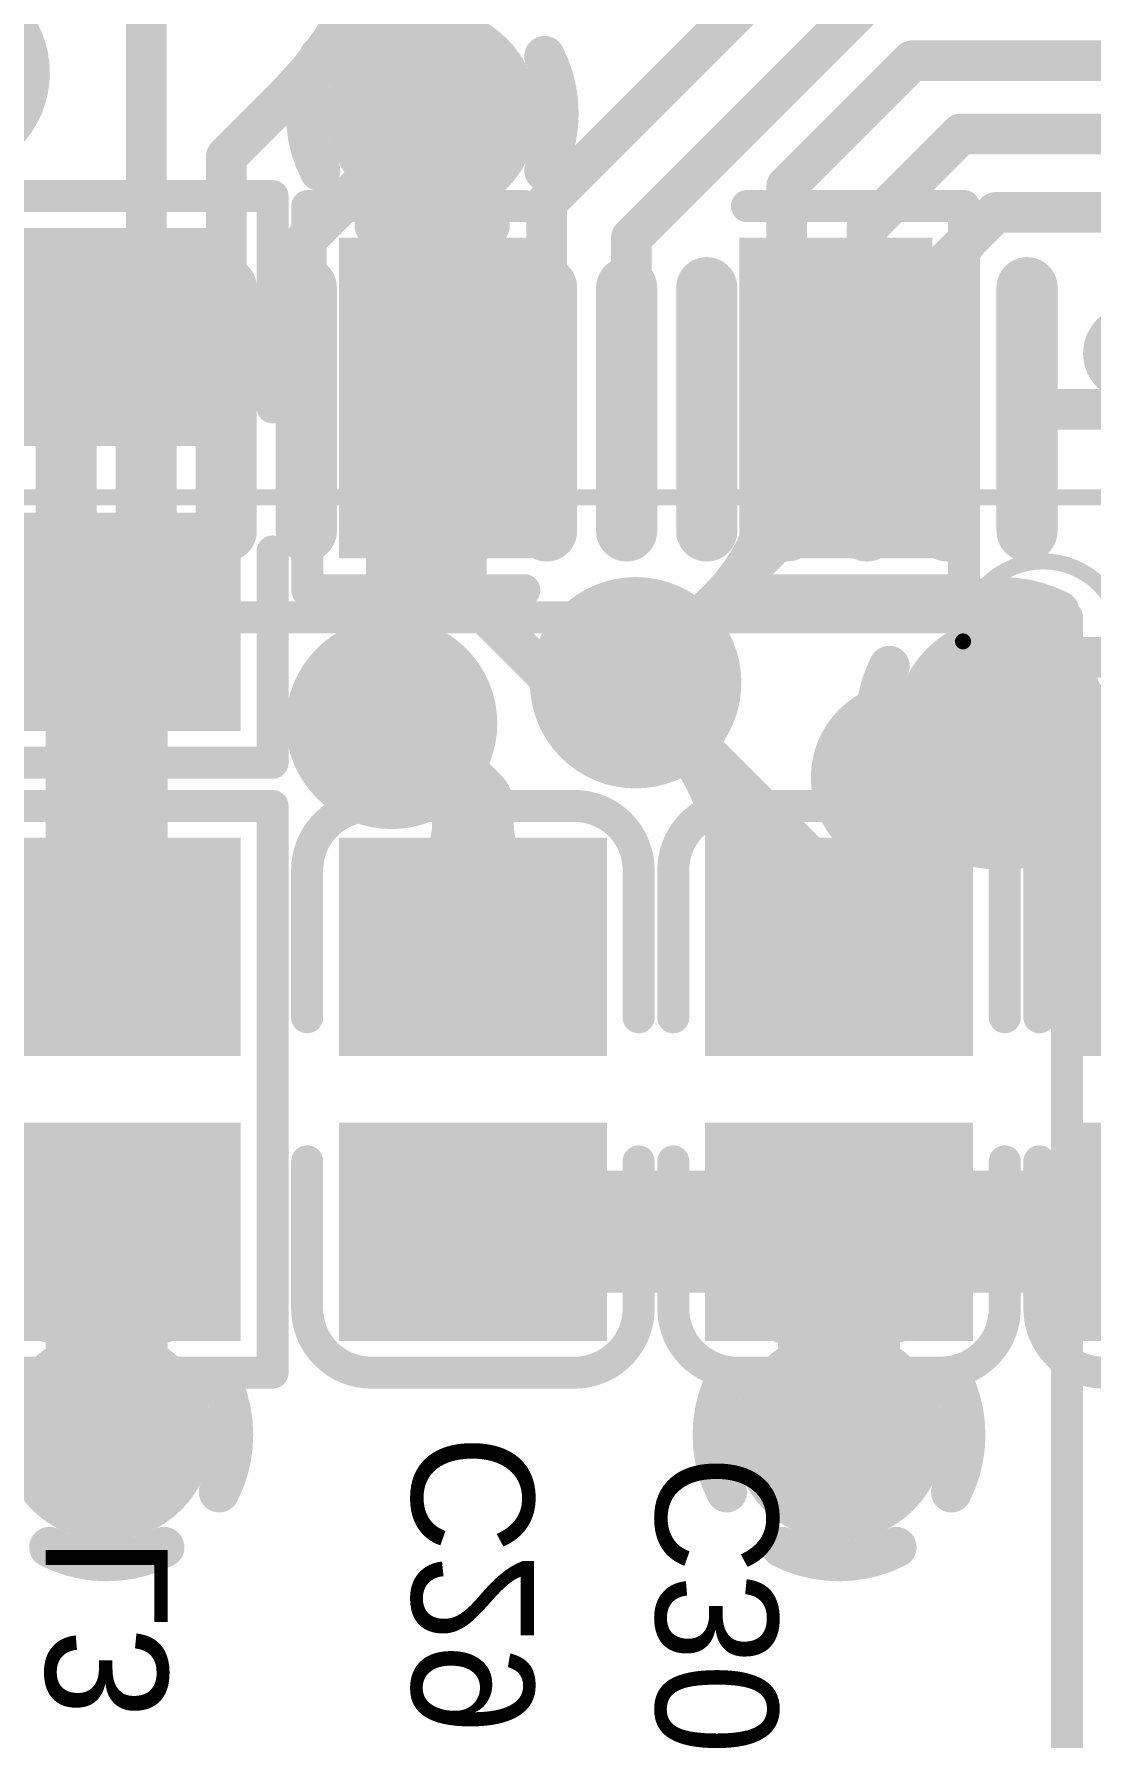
# Model space of a CAD drawing. Header units: millimetres. Extents: x 3.32 to 12.49, y 5.66 to 10.73.
# Drawn here: x 6.5091 to 6.7689, y 6.5191 to 6.9382 of the extents above; entities that cross this region are included whole.
import ezdxf

# ---------------------------------------------------------------- set-up
doc = ezdxf.new("R2010")
doc.units = ezdxf.units.MM
doc.header["$MEASUREMENT"] = 0
for name, color, linetype in [('BottomLayer', 5, 'Continuous'), ('BottomOverlay', 54, 'Continuous'), ('BottomPaste', 16, 'Continuous'), ('BottomSolder', 6, 'Continuous'), ('InternalPlane1', 76, 'Continuous'), ('InternalPlane2', 16, 'Continuous'), ('Mechanical13', 56, 'Continuous'), ('MultiLayer', 9, 'Continuous'), ('TopLayer', 1, 'Continuous'), ('TopOverlay', 2, 'Continuous'), ('TopPaste', 8, 'Continuous'), ('TopSolder', 216, 'Continuous'), ('ViaHoleLayer', 16, 'Continuous')]:
    doc.layers.add(name, color=color, linetype=linetype)

# ---------------------------------------------------------------- blocks, each defined once
blk = doc.blocks.new('0805_L_B_53')
at = {"layer": 'BottomLayer'}
for points in [[(-0.05787, -0.02894), (-0.0122, -0.02894), (-0.05787, 0.02894), (-0.0122, 0.02894)], [(0.0122, -0.02894), (0.05787, -0.02894), (0.0122, 0.02894), (0.05787, 0.02894)]]:
    blk.add_solid(points, dxfattribs=at)
at = {"layer": 'BottomOverlay', "const_width": 0.00787}
for points in [[(-0.06968, 0.04075), (0.06968, 0.04075)], [(-0.06968, 0.04075), (-0.06968, -0.04075)], [(0.06968, 0.04075), (0.06968, -0.04075)], [(-0.06968, -0.04075), (0.06968, -0.04075)]]:
    blk.add_lwpolyline(points, dxfattribs=at)
at = {"layer": 'BottomOverlay', "const_width": 0.00394}
for points in [[(-0.07165, 0.04075, 1), (-0.06772, 0.04075, 1)], [(-0.07165, 0.04075, 1), (-0.06772, 0.04075, 1)], [(0.06772, 0.04075, 1), (0.07165, 0.04075, 1)], [(0.06772, 0.04075, 1), (0.07165, 0.04075, 1)], [(-0.07165, -0.04075, 1), (-0.06772, -0.04075, 1)], [(-0.07165, -0.04075, 1), (-0.06772, -0.04075, 1)], [(0.06772, -0.04075, 1), (0.07165, -0.04075, 1)], [(0.06772, -0.04075, 1), (0.07165, -0.04075, 1)]]:
    blk.add_lwpolyline(points, format="xyb", close=True, dxfattribs=at)
at = {"layer": 'BottomPaste'}
for points in [[(-0.05787, -0.02894), (-0.0122, -0.02894), (-0.05787, 0.02894), (-0.0122, 0.02894)], [(0.0122, -0.02894), (0.05787, -0.02894), (0.0122, 0.02894), (0.05787, 0.02894)]]:
    blk.add_solid(points, dxfattribs=at)
at = {"layer": 'BottomSolder'}
for points in [[(-0.06187, -0.03294), (-0.0082, -0.03294), (-0.06187, 0.03294), (-0.0082, 0.03294)], [(0.0082, -0.03294), (0.06187, -0.03294), (0.0082, 0.03294), (0.06187, 0.03294)]]:
    blk.add_solid(points, dxfattribs=at)
blk = doc.blocks.new('LQFP_100_14_14_05P_118')
at = {"layer": 'Mechanical13'}
for points, const_width in [([(-0.22047, -0.24016, 1), (-0.25984, -0.24016, 1)], 0.00394), ([(-0.22146, -0.24016, 1), (-0.21949, -0.24016, 1)], 0.00197)]:
    blk.add_lwpolyline(points, format="xyb", close=True, dxfattribs=dict(at, const_width=const_width))
at = {"layer": 'Mechanical13', "const_width": 0.00394}
blk.add_lwpolyline([(0.27559, -0.27559), (-0.27559, -0.27559)], dxfattribs=at)
at = {"layer": 'TopLayer', "const_width": 0.01102}
for points in [[(-0.23622, -0.32717), (-0.23622, -0.26732)], [(-0.21654, -0.32717), (-0.21654, -0.26732)], [(-0.19685, -0.32717), (-0.19685, -0.26732)], [(-0.17717, -0.32717), (-0.17717, -0.26732)], [(-0.15748, -0.32717), (-0.15748, -0.26732)], [(-0.1378, -0.32717), (-0.1378, -0.26732)], [(-0.11811, -0.32717), (-0.11811, -0.26732)], [(-0.09843, -0.32717), (-0.09843, -0.26732)], [(-0.07874, -0.32717), (-0.07874, -0.26732)], [(-0.05906, -0.32717), (-0.05906, -0.26732)], [(-0.03937, -0.32717), (-0.03937, -0.26732)], [(-0.01969, -0.32717), (-0.01969, -0.26732)], [(0, -0.32717), (0, -0.26732)]]:
    blk.add_lwpolyline(points, dxfattribs=at)
at = {"layer": 'TopLayer', "const_width": 0.00551}
for points in [[(-0.23898, -0.26732, 1), (-0.23346, -0.26732, 1)], [(-0.21929, -0.26732, 1), (-0.21378, -0.26732, 1)], [(-0.19961, -0.26732, 1), (-0.19409, -0.26732, 1)], [(-0.17992, -0.26732, 1), (-0.17441, -0.26732, 1)], [(-0.16024, -0.26732, 1), (-0.15472, -0.26732, 1)], [(-0.14055, -0.26732, 1), (-0.13504, -0.26732, 1)], [(-0.12087, -0.26732, 1), (-0.11535, -0.26732, 1)], [(-0.10118, -0.26732, 1), (-0.09567, -0.26732, 1)], [(-0.0815, -0.26732, 1), (-0.07598, -0.26732, 1)], [(-0.06181, -0.26732, 1), (-0.0563, -0.26732, 1)], [(-0.04213, -0.26732, 1), (-0.03661, -0.26732, 1)], [(-0.02244, -0.26732, 1), (-0.01693, -0.26732, 1)], [(-0.00276, -0.26732, 1), (0.00276, -0.26732, 1)], [(-0.23898, -0.32717, 1), (-0.23346, -0.32717, 1)], [(-0.21929, -0.32717, 1), (-0.21378, -0.32717, 1)], [(-0.19961, -0.32717, 1), (-0.19409, -0.32717, 1)], [(-0.17992, -0.32717, 1), (-0.17441, -0.32717, 1)], [(-0.16024, -0.32717, 1), (-0.15472, -0.32717, 1)], [(-0.14055, -0.32717, 1), (-0.13504, -0.32717, 1)], [(-0.12087, -0.32717, 1), (-0.11535, -0.32717, 1)], [(-0.10118, -0.32717, 1), (-0.09567, -0.32717, 1)], [(-0.0815, -0.32717, 1), (-0.07598, -0.32717, 1)], [(-0.06181, -0.32717, 1), (-0.0563, -0.32717, 1)], [(-0.04213, -0.32717, 1), (-0.03661, -0.32717, 1)], [(-0.02244, -0.32717, 1), (-0.01693, -0.32717, 1)], [(-0.00276, -0.32717, 1), (0.00276, -0.32717, 1)]]:
    blk.add_lwpolyline(points, format="xyb", close=True, dxfattribs=at)
at = {"layer": 'TopOverlay', "const_width": 0.00787}
for points in [[(-0.24606, 0.24606), (-0.24606, -0.24606)], [(0.24606, -0.24606), (-0.24606, -0.24606)]]:
    blk.add_lwpolyline(points, dxfattribs=at)
at = {"layer": 'TopOverlay'}
for points, const_width in [([(-0.19488, -0.20669, 1), (-0.2185, -0.20669, 1)], 0.02362), ([(-0.22441, -0.20669, 1), (-0.2126, -0.20669, 1)], 0.01181), ([(-0.20079, -0.20669, 1), (-0.18898, -0.20669, 1)], 0.01181), ([(-0.24803, -0.24606, 1), (-0.24409, -0.24606, 1)], 0.00394), ([(-0.24803, -0.24606, 1), (-0.24409, -0.24606, 1)], 0.00394), ([(-0.25591, -0.31102, 1), (-0.26772, -0.31102, 1)], 0.01181), ([(-0.25886, -0.31102, 1), (-0.25295, -0.31102, 1)], 0.00591)]:
    blk.add_lwpolyline(points, format="xyb", close=True, dxfattribs=dict(at, const_width=const_width))
at = {"layer": 'TopPaste', "const_width": 0.01102}
for points in [[(-0.23622, -0.32717), (-0.23622, -0.26732)], [(-0.21654, -0.32717), (-0.21654, -0.26732)], [(-0.19685, -0.32717), (-0.19685, -0.26732)], [(-0.17717, -0.32717), (-0.17717, -0.26732)], [(-0.15748, -0.32717), (-0.15748, -0.26732)], [(-0.1378, -0.32717), (-0.1378, -0.26732)], [(-0.11811, -0.32717), (-0.11811, -0.26732)], [(-0.09843, -0.32717), (-0.09843, -0.26732)], [(-0.07874, -0.32717), (-0.07874, -0.26732)], [(-0.05906, -0.32717), (-0.05906, -0.26732)], [(-0.03937, -0.32717), (-0.03937, -0.26732)], [(-0.01969, -0.32717), (-0.01969, -0.26732)], [(0, -0.32717), (0, -0.26732)]]:
    blk.add_lwpolyline(points, dxfattribs=at)
at = {"layer": 'TopPaste', "const_width": 0.00551}
for points in [[(-0.23898, -0.26732, 1), (-0.23346, -0.26732, 1)], [(-0.21929, -0.26732, 1), (-0.21378, -0.26732, 1)], [(-0.19961, -0.26732, 1), (-0.19409, -0.26732, 1)], [(-0.17992, -0.26732, 1), (-0.17441, -0.26732, 1)], [(-0.16024, -0.26732, 1), (-0.15472, -0.26732, 1)], [(-0.14055, -0.26732, 1), (-0.13504, -0.26732, 1)], [(-0.12087, -0.26732, 1), (-0.11535, -0.26732, 1)], [(-0.10118, -0.26732, 1), (-0.09567, -0.26732, 1)], [(-0.0815, -0.26732, 1), (-0.07598, -0.26732, 1)], [(-0.06181, -0.26732, 1), (-0.0563, -0.26732, 1)], [(-0.04213, -0.26732, 1), (-0.03661, -0.26732, 1)], [(-0.02244, -0.26732, 1), (-0.01693, -0.26732, 1)], [(-0.00276, -0.26732, 1), (0.00276, -0.26732, 1)], [(-0.23898, -0.32717, 1), (-0.23346, -0.32717, 1)], [(-0.21929, -0.32717, 1), (-0.21378, -0.32717, 1)], [(-0.19961, -0.32717, 1), (-0.19409, -0.32717, 1)], [(-0.17992, -0.32717, 1), (-0.17441, -0.32717, 1)], [(-0.16024, -0.32717, 1), (-0.15472, -0.32717, 1)], [(-0.14055, -0.32717, 1), (-0.13504, -0.32717, 1)], [(-0.12087, -0.32717, 1), (-0.11535, -0.32717, 1)], [(-0.10118, -0.32717, 1), (-0.09567, -0.32717, 1)], [(-0.0815, -0.32717, 1), (-0.07598, -0.32717, 1)], [(-0.06181, -0.32717, 1), (-0.0563, -0.32717, 1)], [(-0.04213, -0.32717, 1), (-0.03661, -0.32717, 1)], [(-0.02244, -0.32717, 1), (-0.01693, -0.32717, 1)], [(-0.00276, -0.32717, 1), (0.00276, -0.32717, 1)]]:
    blk.add_lwpolyline(points, format="xyb", close=True, dxfattribs=at)
at = {"layer": 'TopSolder', "const_width": 0.01502}
for points in [[(-0.23622, -0.32717), (-0.23622, -0.26732)], [(-0.21654, -0.32717), (-0.21654, -0.26732)], [(-0.19685, -0.32717), (-0.19685, -0.26732)], [(-0.17717, -0.32717), (-0.17717, -0.26732)], [(-0.15748, -0.32717), (-0.15748, -0.26732)], [(-0.1378, -0.32717), (-0.1378, -0.26732)], [(-0.11811, -0.32717), (-0.11811, -0.26732)], [(-0.09843, -0.32717), (-0.09843, -0.26732)], [(-0.07874, -0.32717), (-0.07874, -0.26732)], [(-0.05906, -0.32717), (-0.05906, -0.26732)], [(-0.03937, -0.32717), (-0.03937, -0.26732)], [(-0.01969, -0.32717), (-0.01969, -0.26732)], [(0, -0.32717), (0, -0.26732)]]:
    blk.add_lwpolyline(points, dxfattribs=at)
at = {"layer": 'TopSolder', "const_width": 0.00751}
for points in [[(-0.23998, -0.26732, 1), (-0.23246, -0.26732, 1)], [(-0.22029, -0.26732, 1), (-0.21278, -0.26732, 1)], [(-0.20061, -0.26732, 1), (-0.19309, -0.26732, 1)], [(-0.18092, -0.26732, 1), (-0.17341, -0.26732, 1)], [(-0.16124, -0.26732, 1), (-0.15372, -0.26732, 1)], [(-0.14155, -0.26732, 1), (-0.13404, -0.26732, 1)], [(-0.12187, -0.26732, 1), (-0.11435, -0.26732, 1)], [(-0.10218, -0.26732, 1), (-0.09467, -0.26732, 1)], [(-0.0825, -0.26732, 1), (-0.07498, -0.26732, 1)], [(-0.06281, -0.26732, 1), (-0.0553, -0.26732, 1)], [(-0.04313, -0.26732, 1), (-0.03561, -0.26732, 1)], [(-0.02344, -0.26732, 1), (-0.01593, -0.26732, 1)], [(-0.00376, -0.26732, 1), (0.00376, -0.26732, 1)], [(-0.23998, -0.32717, 1), (-0.23246, -0.32717, 1)], [(-0.22029, -0.32717, 1), (-0.21278, -0.32717, 1)], [(-0.20061, -0.32717, 1), (-0.19309, -0.32717, 1)], [(-0.18092, -0.32717, 1), (-0.17341, -0.32717, 1)], [(-0.16124, -0.32717, 1), (-0.15372, -0.32717, 1)], [(-0.14155, -0.32717, 1), (-0.13404, -0.32717, 1)], [(-0.12187, -0.32717, 1), (-0.11435, -0.32717, 1)], [(-0.10218, -0.32717, 1), (-0.09467, -0.32717, 1)], [(-0.0825, -0.32717, 1), (-0.07498, -0.32717, 1)], [(-0.06281, -0.32717, 1), (-0.0553, -0.32717, 1)], [(-0.04313, -0.32717, 1), (-0.03561, -0.32717, 1)], [(-0.02344, -0.32717, 1), (-0.01593, -0.32717, 1)], [(-0.00376, -0.32717, 1), (0.00376, -0.32717, 1)]]:
    blk.add_lwpolyline(points, format="xyb", close=True, dxfattribs=at)
blk = doc.blocks.new('0805_C_B_248')
at = {"layer": 'BottomLayer'}
for points in [[(-0.05787, -0.02894), (-0.0122, -0.02894), (-0.05787, 0.02894), (-0.0122, 0.02894)], [(0.0122, -0.02894), (0.05787, -0.02894), (0.0122, 0.02894), (0.05787, 0.02894)]]:
    blk.add_solid(points, dxfattribs=at)
at = {"layer": 'BottomOverlay', "const_width": 0.00787}
for points in [[(-0.06969, 0.025, -0.414213), (-0.05394, 0.04075)], [(0.05394, 0.04075, -0.414214), (0.06968, 0.025)], [(-0.05394, -0.04075, -0.414214), (-0.06969, -0.025)], [(0.06969, -0.025, -0.414213), (0.05394, -0.04075)]]:
    blk.add_lwpolyline(points, format="xyb", dxfattribs=at)
at = {"layer": 'BottomOverlay', "const_width": 0.00394}
for points in [[(-0.05591, 0.04075, 1), (-0.05197, 0.04075, 1)], [(-0.05591, 0.04075, 1), (-0.05197, 0.04075, 1)], [(-0.01969, 0.04075, 1), (-0.01575, 0.04075, 1)], [(0.01575, 0.04075, 1), (0.01969, 0.04075, 1)], [(0.05197, 0.04075, 1), (0.05591, 0.04075, 1)], [(0.05197, 0.04075, 1), (0.05591, 0.04075, 1)], [(-0.07165, 0.025, 1), (-0.06772, 0.025, 1)], [(-0.07165, 0.025, 1), (-0.06772, 0.025, 1)], [(0.06772, 0.025, 1), (0.07165, 0.025, 1)], [(0.06772, 0.025, 1), (0.07165, 0.025, 1)], [(-0.07165, -0.025, 1), (-0.06772, -0.025, 1)], [(-0.07165, -0.025, 1), (-0.06772, -0.025, 1)], [(0.06772, -0.025, 1), (0.07165, -0.025, 1)], [(0.06772, -0.025, 1), (0.07165, -0.025, 1)], [(-0.05591, -0.04075, 1), (-0.05197, -0.04075, 1)], [(-0.05591, -0.04075, 1), (-0.05197, -0.04075, 1)], [(-0.01969, -0.04075, 1), (-0.01575, -0.04075, 1)], [(0.01575, -0.04075, 1), (0.01969, -0.04075, 1)], [(0.05197, -0.04075, 1), (0.05591, -0.04075, 1)], [(0.05197, -0.04075, 1), (0.05591, -0.04075, 1)]]:
    blk.add_lwpolyline(points, format="xyb", close=True, dxfattribs=at)
at = {"layer": 'BottomOverlay', "const_width": 0.00787}
for points in [[(-0.05394, 0.04075), (-0.01772, 0.04075)], [(0.01772, 0.04075), (0.05394, 0.04075)], [(-0.06969, 0.025), (-0.06969, -0.025)], [(0.06968, 0.025), (0.06968, -0.025)], [(-0.05394, -0.04075), (-0.01772, -0.04075)], [(0.01772, -0.04075), (0.05394, -0.04075)]]:
    blk.add_lwpolyline(points, dxfattribs=at)
at = {"layer": 'BottomPaste'}
for points in [[(-0.05787, -0.02894), (-0.0122, -0.02894), (-0.05787, 0.02894), (-0.0122, 0.02894)], [(0.0122, -0.02894), (0.05787, -0.02894), (0.0122, 0.02894), (0.05787, 0.02894)]]:
    blk.add_solid(points, dxfattribs=at)
at = {"layer": 'BottomSolder'}
for points in [[(-0.06187, -0.03294), (-0.0082, -0.03294), (-0.06187, 0.03294), (-0.0082, 0.03294)], [(0.0082, -0.03294), (0.06187, -0.03294), (0.0082, 0.03294), (0.06187, 0.03294)]]:
    blk.add_solid(points, dxfattribs=at)
blk = doc.blocks.new('0805_C_B_249')
at = {"layer": 'BottomLayer'}
for points in [[(-0.05787, -0.02894), (-0.0122, -0.02894), (-0.05787, 0.02894), (-0.0122, 0.02894)], [(0.0122, -0.02894), (0.05787, -0.02894), (0.0122, 0.02894), (0.05787, 0.02894)]]:
    blk.add_solid(points, dxfattribs=at)
at = {"layer": 'BottomOverlay', "const_width": 0.00787}
for points in [[(-0.06969, 0.025, -0.414213), (-0.05394, 0.04075)], [(0.05394, 0.04075, -0.414214), (0.06968, 0.025)], [(-0.05394, -0.04075, -0.414214), (-0.06969, -0.025)], [(0.06969, -0.025, -0.414213), (0.05394, -0.04075)]]:
    blk.add_lwpolyline(points, format="xyb", dxfattribs=at)
at = {"layer": 'BottomOverlay', "const_width": 0.00394}
for points in [[(-0.05591, 0.04075, 1), (-0.05197, 0.04075, 1)], [(-0.05591, 0.04075, 1), (-0.05197, 0.04075, 1)], [(-0.01969, 0.04075, 1), (-0.01575, 0.04075, 1)], [(0.01575, 0.04075, 1), (0.01969, 0.04075, 1)], [(0.05197, 0.04075, 1), (0.05591, 0.04075, 1)], [(0.05197, 0.04075, 1), (0.05591, 0.04075, 1)], [(-0.07165, 0.025, 1), (-0.06772, 0.025, 1)], [(-0.07165, 0.025, 1), (-0.06772, 0.025, 1)], [(0.06772, 0.025, 1), (0.07165, 0.025, 1)], [(0.06772, 0.025, 1), (0.07165, 0.025, 1)], [(-0.07165, -0.025, 1), (-0.06772, -0.025, 1)], [(-0.07165, -0.025, 1), (-0.06772, -0.025, 1)], [(0.06772, -0.025, 1), (0.07165, -0.025, 1)], [(0.06772, -0.025, 1), (0.07165, -0.025, 1)], [(-0.05591, -0.04075, 1), (-0.05197, -0.04075, 1)], [(-0.05591, -0.04075, 1), (-0.05197, -0.04075, 1)], [(-0.01969, -0.04075, 1), (-0.01575, -0.04075, 1)], [(0.01575, -0.04075, 1), (0.01969, -0.04075, 1)], [(0.05197, -0.04075, 1), (0.05591, -0.04075, 1)], [(0.05197, -0.04075, 1), (0.05591, -0.04075, 1)]]:
    blk.add_lwpolyline(points, format="xyb", close=True, dxfattribs=at)
at = {"layer": 'BottomOverlay', "const_width": 0.00787}
for points in [[(-0.01772, 0.04075), (-0.05394, 0.04075)], [(0.05394, 0.04075), (0.01772, 0.04075)], [(-0.06969, -0.025), (-0.06969, 0.025)], [(0.06968, -0.025), (0.06968, 0.025)], [(-0.01772, -0.04075), (-0.05394, -0.04075)], [(0.05394, -0.04075), (0.01772, -0.04075)]]:
    blk.add_lwpolyline(points, dxfattribs=at)
at = {"layer": 'BottomPaste'}
for points in [[(-0.05787, -0.02894), (-0.0122, -0.02894), (-0.05787, 0.02894), (-0.0122, 0.02894)], [(0.0122, -0.02894), (0.05787, -0.02894), (0.0122, 0.02894), (0.05787, 0.02894)]]:
    blk.add_solid(points, dxfattribs=at)
at = {"layer": 'BottomSolder'}
for points in [[(-0.06187, -0.03294), (-0.0082, -0.03294), (-0.06187, 0.03294), (-0.0082, 0.03294)], [(0.0082, -0.03294), (0.06187, -0.03294), (0.0082, 0.03294), (0.06187, 0.03294)]]:
    blk.add_solid(points, dxfattribs=at)
blk = doc.blocks.new('0805_R_B_302')
at = {"layer": 'BottomLayer'}
for points in [[(-0.05787, -0.02894), (-0.0122, -0.02894), (-0.05787, 0.02894), (-0.0122, 0.02894)], [(0.0122, -0.02894), (0.05787, -0.02894), (0.0122, 0.02894), (0.05787, 0.02894)]]:
    blk.add_solid(points, dxfattribs=at)
at = {"layer": 'BottomOverlay', "const_width": 0.00787}
for points in [[(-0.06968, 0.04075), (-0.06968, -0.04075)], [(-0.06968, 0.04075), (-0.01772, 0.04075)], [(0.01772, 0.04075), (0.06968, 0.04075)], [(0.06968, 0.04075), (0.06968, -0.04075)], [(-0.06968, -0.04075), (-0.01772, -0.04075)], [(0.01772, -0.04075), (0.06968, -0.04075)]]:
    blk.add_lwpolyline(points, dxfattribs=at)
at = {"layer": 'BottomOverlay', "const_width": 0.00394}
for points in [[(-0.07165, 0.04075, 1), (-0.06772, 0.04075, 1)], [(-0.07165, 0.04075, 1), (-0.06772, 0.04075, 1)], [(-0.01969, 0.04075, 1), (-0.01575, 0.04075, 1)], [(0.01575, 0.04075, 1), (0.01969, 0.04075, 1)], [(0.06772, 0.04075, 1), (0.07165, 0.04075, 1)], [(0.06772, 0.04075, 1), (0.07165, 0.04075, 1)], [(-0.07165, -0.04075, 1), (-0.06772, -0.04075, 1)], [(-0.07165, -0.04075, 1), (-0.06772, -0.04075, 1)], [(-0.01969, -0.04075, 1), (-0.01575, -0.04075, 1)], [(0.01575, -0.04075, 1), (0.01969, -0.04075, 1)], [(0.06772, -0.04075, 1), (0.07165, -0.04075, 1)], [(0.06772, -0.04075, 1), (0.07165, -0.04075, 1)]]:
    blk.add_lwpolyline(points, format="xyb", close=True, dxfattribs=at)
at = {"layer": 'BottomPaste'}
for points in [[(-0.05787, -0.02894), (-0.0122, -0.02894), (-0.05787, 0.02894), (-0.0122, 0.02894)], [(0.0122, -0.02894), (0.05787, -0.02894), (0.0122, 0.02894), (0.05787, 0.02894)]]:
    blk.add_solid(points, dxfattribs=at)
at = {"layer": 'BottomSolder'}
for points in [[(-0.06187, -0.03294), (-0.0082, -0.03294), (-0.06187, 0.03294), (-0.0082, 0.03294)], [(0.0082, -0.03294), (0.06187, -0.03294), (0.0082, 0.03294), (0.06187, 0.03294)]]:
    blk.add_solid(points, dxfattribs=at)
blk = doc.blocks.new('SMD_3215_2P_FC___135_B_367')
at = {"layer": 'BottomLayer'}
for points in [[(-0.0689, -0.03543), (-0.02953, -0.03543), (-0.0689, 0.03543), (-0.02953, 0.03543)], [(0.02953, -0.03543), (0.0689, -0.03543), (0.02953, 0.03543), (0.0689, 0.03543)]]:
    blk.add_solid(points, dxfattribs=at)
at = {"layer": 'BottomOverlay', "const_width": 0.00787}
for points in [[(-0.08071, 0.04724), (-0.02736, 0.04724)], [(-0.08071, -0.04724), (-0.08071, 0.04724)], [(0.02736, 0.04724), (0.08071, 0.04724)], [(0.08071, -0.04724), (0.08071, 0.04724)], [(-0.08071, -0.04724), (-0.02736, -0.04724)], [(0.02736, -0.04724), (0.08071, -0.04724)]]:
    blk.add_lwpolyline(points, dxfattribs=at)
at = {"layer": 'BottomOverlay', "const_width": 0.00394}
for points in [[(-0.08268, 0.04724, 1), (-0.07874, 0.04724, 1)], [(-0.08268, 0.04724, 1), (-0.07874, 0.04724, 1)], [(-0.02933, 0.04724, 1), (-0.02539, 0.04724, 1)], [(0.02539, 0.04724, 1), (0.02933, 0.04724, 1)], [(0.07874, 0.04724, 1), (0.08268, 0.04724, 1)], [(0.07874, 0.04724, 1), (0.08268, 0.04724, 1)], [(-0.08268, -0.04724, 1), (-0.07874, -0.04724, 1)], [(-0.08268, -0.04724, 1), (-0.07874, -0.04724, 1)], [(-0.02933, -0.04724, 1), (-0.02539, -0.04724, 1)], [(0.02539, -0.04724, 1), (0.02933, -0.04724, 1)], [(0.07874, -0.04724, 1), (0.08268, -0.04724, 1)], [(0.07874, -0.04724, 1), (0.08268, -0.04724, 1)]]:
    blk.add_lwpolyline(points, format="xyb", close=True, dxfattribs=at)
at = {"layer": 'BottomPaste'}
for points in [[(-0.0689, -0.03543), (-0.02953, -0.03543), (-0.0689, 0.03543), (-0.02953, 0.03543)], [(0.02953, -0.03543), (0.0689, -0.03543), (0.02953, 0.03543), (0.0689, 0.03543)]]:
    blk.add_solid(points, dxfattribs=at)
at = {"layer": 'BottomSolder'}
for points in [[(-0.0729, -0.03943), (-0.02553, -0.03943), (-0.0729, 0.03943), (-0.02553, 0.03943)], [(0.02553, -0.03943), (0.0729, -0.03943), (0.02553, 0.03943), (0.0729, 0.03943)]]:
    blk.add_solid(points, dxfattribs=at)
blk = doc.blocks.new('0805_C_B_470')
at = {"layer": 'BottomLayer'}
for points in [[(-0.05787, -0.02894), (-0.0122, -0.02894), (-0.05787, 0.02894), (-0.0122, 0.02894)], [(0.0122, -0.02894), (0.05787, -0.02894), (0.0122, 0.02894), (0.05787, 0.02894)]]:
    blk.add_solid(points, dxfattribs=at)
at = {"layer": 'BottomOverlay', "const_width": 0.00787}
for points in [[(-0.06969, 0.025, -0.414213), (-0.05394, 0.04075)], [(0.05394, 0.04075, -0.414214), (0.06968, 0.025)], [(-0.05394, -0.04075, -0.414214), (-0.06969, -0.025)], [(0.06969, -0.025, -0.414213), (0.05394, -0.04075)]]:
    blk.add_lwpolyline(points, format="xyb", dxfattribs=at)
at = {"layer": 'BottomOverlay', "const_width": 0.00394}
for points in [[(-0.05591, 0.04075, 1), (-0.05197, 0.04075, 1)], [(-0.05591, 0.04075, 1), (-0.05197, 0.04075, 1)], [(-0.01969, 0.04075, 1), (-0.01575, 0.04075, 1)], [(0.01575, 0.04075, 1), (0.01969, 0.04075, 1)], [(0.05197, 0.04075, 1), (0.05591, 0.04075, 1)], [(0.05197, 0.04075, 1), (0.05591, 0.04075, 1)], [(-0.07165, 0.025, 1), (-0.06772, 0.025, 1)], [(-0.07165, 0.025, 1), (-0.06772, 0.025, 1)], [(0.06772, 0.025, 1), (0.07165, 0.025, 1)], [(0.06772, 0.025, 1), (0.07165, 0.025, 1)], [(-0.07165, -0.025, 1), (-0.06772, -0.025, 1)], [(-0.07165, -0.025, 1), (-0.06772, -0.025, 1)], [(0.06772, -0.025, 1), (0.07165, -0.025, 1)], [(0.06772, -0.025, 1), (0.07165, -0.025, 1)], [(-0.05591, -0.04075, 1), (-0.05197, -0.04075, 1)], [(-0.05591, -0.04075, 1), (-0.05197, -0.04075, 1)], [(-0.01969, -0.04075, 1), (-0.01575, -0.04075, 1)], [(0.01575, -0.04075, 1), (0.01969, -0.04075, 1)], [(0.05197, -0.04075, 1), (0.05591, -0.04075, 1)], [(0.05197, -0.04075, 1), (0.05591, -0.04075, 1)]]:
    blk.add_lwpolyline(points, format="xyb", close=True, dxfattribs=at)
at = {"layer": 'BottomOverlay', "const_width": 0.00787}
for points in [[(-0.05394, 0.04075), (-0.01772, 0.04075)], [(0.01772, 0.04075), (0.05394, 0.04075)], [(-0.06969, 0.025), (-0.06969, -0.025)], [(0.06968, 0.025), (0.06968, -0.025)], [(-0.05394, -0.04075), (-0.01772, -0.04075)], [(0.01772, -0.04075), (0.05394, -0.04075)]]:
    blk.add_lwpolyline(points, dxfattribs=at)
at = {"layer": 'BottomPaste'}
for points in [[(-0.05787, -0.02894), (-0.0122, -0.02894), (-0.05787, 0.02894), (-0.0122, 0.02894)], [(0.0122, -0.02894), (0.05787, -0.02894), (0.0122, 0.02894), (0.05787, 0.02894)]]:
    blk.add_solid(points, dxfattribs=at)
at = {"layer": 'BottomSolder'}
for points in [[(-0.06187, -0.03294), (-0.0082, -0.03294), (-0.06187, 0.03294), (-0.0082, 0.03294)], [(0.0082, -0.03294), (0.06187, -0.03294), (0.0082, 0.03294), (0.06187, 0.03294)]]:
    blk.add_solid(points, dxfattribs=at)

msp = doc.modelspace()

# ---------------------------------------------------------------- linework, layer by layer
at = {"layer": 'BottomLayer'}
for points, const_width in [([(6.60101, 6.91866, 1), (6.61301, 6.91866, 1)], 0.012), ([(6.51951, 6.8637, 1), (6.53451, 6.8637, 1)], 0.015), ([(6.6053, 6.84866, 1), (6.6103, 6.84866, 1)], 0.005), ([(6.70372, 6.84866, 1), (6.70872, 6.84866, 1)], 0.005), ([(6.59451, 6.83787, 1), (6.59951, 6.83787, 1)], 0.005), ([(6.59451, 6.83787, 1), (6.59951, 6.83787, 1)], 0.005), ([(6.68904, 6.83291, 1), (6.69404, 6.83291, 1)], 0.005), ([(6.69904, 6.83291, 1), (6.70404, 6.83291, 1)], 0.005), ([(6.60861, 6.8296, 1), (6.61361, 6.8296, 1)], 0.005), ([(6.70372, 6.82787, 1), (6.70872, 6.82787, 1)], 0.005), ([(6.70372, 6.82787, 1), (6.70872, 6.82787, 1)], 0.005), ([(6.61568, 6.82253, 1), (6.62068, 6.82253, 1)], 0.005), ([(6.70372, 6.81823, 1), (6.70872, 6.81823, 1)], 0.005), ([(6.69216, 6.81631, 1), (6.69716, 6.81631, 1)], 0.005), ([(6.68725, 6.81141, 1), (6.69225, 6.81141, 1)], 0.005), ([(6.51951, 6.79362, 1), (6.53451, 6.79362, 1)], 0.015), ([(6.67509, 6.79924, 1), (6.68009, 6.79924, 1)], 0.005), ([(6.59451, 6.79556, 1), (6.59951, 6.79556, 1)], 0.005), ([(6.66646, 6.79061, 1), (6.67146, 6.79061, 1)], 0.005), ([(6.66646, 6.79061, 1), (6.67146, 6.79061, 1)], 0.005), ([(6.59451, 6.78556, 1), (6.59951, 6.78556, 1)], 0.005), ([(6.59451, 6.78556, 1), (6.59951, 6.78556, 1)], 0.005), ([(6.59864, 6.78683, 1), (6.60364, 6.78683, 1)], 0.005), ([(6.65101, 6.77866, 1), (6.66301, 6.77866, 1)], 0.012), ([(6.65451, 6.78566, 1), (6.65951, 6.78566, 1)], 0.005), ([(6.59775, 6.78351, 1), (6.60275, 6.78351, 1)], 0.005), ([(6.59101, 6.76866, 1), (6.60301, 6.76866, 1)], 0.012), ([(6.65451, 6.77866, 1), (6.65951, 6.77866, 1)], 0.005), ([(6.65451, 6.77866, 1), (6.65951, 6.77866, 1)], 0.005), ([(6.65451, 6.77866, 1), (6.65951, 6.77866, 1)], 0.005), ([(6.66127, 6.77687, 1), (6.66627, 6.77687, 1)], 0.005), ([(6.66151, 6.77866, 1), (6.66651, 6.77866, 1)], 0.005), ([(6.66151, 6.77866, 1), (6.66651, 6.77866, 1)], 0.005), ([(6.73951, 6.76866, 1), (6.75451, 6.76866, 1)], 0.015), ([(6.74101, 6.76866, 1), (6.75301, 6.76866, 1)], 0.012), ([(6.59201, 6.76866, 1), (6.60201, 6.76866, 1)], 0.01), ([(6.58956, 6.77361, 1), (6.59456, 6.77361, 1)], 0.005), ([(6.59101, 6.77472, 1), (6.59601, 6.77472, 1)], 0.005), ([(6.59451, 6.77142, 1), (6.59951, 6.77142, 1)], 0.005), ([(6.59946, 6.77361, 1), (6.60446, 6.77361, 1)], 0.005), ([(6.60057, 6.77216, 1), (6.60557, 6.77216, 1)], 0.005), ([(6.65271, 6.7719, 1), (6.65771, 6.7719, 1)], 0.005), ([(6.65451, 6.77166, 1), (6.65951, 6.77166, 1)], 0.005), ([(6.59451, 6.76866, 1), (6.59951, 6.76866, 1)], 0.005), ([(6.66299, 6.76405, 1), (6.66799, 6.76405, 1)], 0.005), ([(6.663, 6.76405, 1), (6.668, 6.76405, 1)], 0.005), ([(6.66646, 6.76671, 1), (6.67146, 6.76671, 1)], 0.005), ([(6.66646, 6.76671, 1), (6.67146, 6.76671, 1)], 0.005), ([(6.67114, 6.76203, 1), (6.67614, 6.76203, 1)], 0.005), ([(6.76221, 6.74596, 1), (6.77721, 6.74596, 1)], 0.015), ([(6.61201, 6.74866, 1), (6.62201, 6.74866, 1)], 0.01), ([(6.61201, 6.74866, 1), (6.62201, 6.74866, 1)], 0.01), ([(6.61201, 6.74469, 1), (6.62201, 6.74469, 1)], 0.01), ([(6.61201, 6.74469, 1), (6.62201, 6.74469, 1)], 0.01), ([(6.68777, 6.7454, 1), (6.69277, 6.7454, 1)], 0.005), ([(6.60293, 6.72278, 1), (6.61293, 6.72278, 1)], 0.01), ([(6.62108, 6.72278, 1), (6.63108, 6.72278, 1)], 0.01), ([(6.70451, 6.72866, 1), (6.70951, 6.72866, 1)], 0.005), ([(6.70451, 6.72866, 1), (6.70951, 6.72866, 1)], 0.005), ([(6.51951, 6.7137, 1), (6.53451, 6.7137, 1)], 0.015), ([(6.51951, 6.7137, 1), (6.53451, 6.7137, 1)], 0.015), ([(6.77557, 6.7137, 1), (6.79057, 6.7137, 1)], 0.015), ([(6.61201, 6.7137, 1), (6.62201, 6.7137, 1)], 0.01), ([(6.68057, 6.71403, 1), (6.68557, 6.71403, 1)], 0.005), ([(6.69057, 6.71385, 1), (6.69557, 6.71385, 1)], 0.005), ([(6.70057, 6.71366, 1), (6.70557, 6.71366, 1)], 0.005), ([(6.70451, 6.7137, 1), (6.70951, 6.7137, 1)], 0.005), ([(6.51951, 6.64362, 1), (6.53451, 6.64362, 1)], 0.015), ([(6.60951, 6.64362, 1), (6.62451, 6.64362, 1)], 0.015), ([(6.69951, 6.64362, 1), (6.71451, 6.64362, 1)], 0.015), ([(6.69951, 6.64362, 1), (6.71451, 6.64362, 1)], 0.015), ([(6.69951, 6.64362, 1), (6.71451, 6.64362, 1)], 0.015), ([(6.51951, 6.59366, 1), (6.53451, 6.59366, 1)], 0.015), ([(6.69951, 6.59366, 1), (6.71451, 6.59366, 1)], 0.015), ([(6.52101, 6.59366, 1), (6.53301, 6.59366, 1)], 0.012), ([(6.70101, 6.59366, 1), (6.71301, 6.59366, 1)], 0.012)]:
    msp.add_lwpolyline(points, format="xyb", close=True, dxfattribs=dict(at, const_width=const_width))
for points, const_width in [([(6.43701, 6.8637), (6.52701, 6.8637)], 0.03), ([(6.59701, 6.83787), (6.6078, 6.84866)], 0.01), ([(6.70622, 6.82787), (6.70622, 6.84866)], 0.01), ([(6.59701, 6.76866), (6.59701, 6.83787)], 0.01), ([(6.65701, 6.77866), (6.70622, 6.82787)], 0.01), ([(6.52701, 6.7137), (6.52701, 6.79362)], 0.03), ([(6.65701, 6.77866), (6.70701, 6.72866)], 0.01), ([(6.74701, 6.76866), (6.79701, 6.71866)], 0.03), ([(6.59701, 6.76866), (6.61701, 6.74866)], 0.02), ([(6.61701, 6.7137), (6.61701, 6.74866)], 0.02), ([(6.70701, 6.7137), (6.70701, 6.72866)], 0.01), ([(6.43701, 6.7137), (6.52701, 6.7137)], 0.03), ([(6.52701, 6.59366), (6.52701, 6.64362)], 0.03), ([(6.61701, 6.64362), (6.70701, 6.64362)], 0.03), ([(6.70701, 6.59366), (6.70701, 6.64362)], 0.03), ([(6.70701, 6.64362), (6.79701, 6.64362)], 0.03)]:
    msp.add_lwpolyline(points, dxfattribs=dict(at, const_width=const_width))
for points, const_width in [([(6.69154, 6.83291, -0.198912), (6.67759, 6.79924)], 0.01), ([(6.70154, 6.83291, -0.198912), (6.69466, 6.81631)], 0.01), ([(6.59701, 6.79556, -0.198912), (6.61111, 6.8296)], 0.01), ([(6.59701, 6.77142, -0.198912), (6.61818, 6.82253)], 0.01), ([(6.68975, 6.81141, -0.198912), (6.70622, 6.81823)], 0.01), ([(6.66896, 6.79061, -0.198912), (6.65701, 6.78566)], 0.01), ([(6.66401, 6.77866, -0.198912), (6.66896, 6.79061)], 0.01), ([(6.59701, 6.78556, -0.198912), (6.59206, 6.77361)], 0.01), ([(6.60196, 6.77361, -0.198912), (6.59701, 6.78556)], 0.01), ([(6.60307, 6.77216, -0.198912), (6.60114, 6.78683)], 0.01), ([(6.60025, 6.78351, -0.198912), (6.59351, 6.77472)], 0.01), ([(6.65701, 6.77866, -0.203775), (6.68307, 6.71403)], 0.01), ([(6.66549, 6.76405, -0.198912), (6.66377, 6.77687)], 0.01), ([(6.66896, 6.76671, -0.198912), (6.66401, 6.77866)], 0.01), ([(6.65521, 6.7719, -0.198912), (6.6655, 6.76405)], 0.01), ([(6.65701, 6.77166, -0.198912), (6.66896, 6.76671)], 0.01), ([(6.67364, 6.76203, -0.203775), (6.69307, 6.71385)], 0.01), ([(6.76971, 6.74596, -0.198912), (6.78307, 6.7137)], 0.03), ([(6.61701, 6.74469, -0.198912), (6.60793, 6.72278)], 0.02), ([(6.62608, 6.72278, -0.198912), (6.61701, 6.74469)], 0.02), ([(6.69027, 6.7454, -0.203775), (6.70307, 6.71366)], 0.01)]:
    msp.add_lwpolyline(points, format="xyb", dxfattribs=dict(at, const_width=const_width))
at = {"layer": 'InternalPlane1'}
for points, const_width in [([(6.47401, 6.92866, 1), (6.50001, 6.92866, 1)], 0.026), ([(6.57689, 6.93274, 1), (6.58189, 6.93274, 1)], 0.005), ([(6.63213, 6.93274, 1), (6.63713, 6.93274, 1)], 0.005), ([(6.57689, 6.90459, 1), (6.58189, 6.90459, 1)], 0.005), ([(6.63213, 6.90459, 1), (6.63713, 6.90459, 1)], 0.005), ([(6.59043, 6.89104, 1), (6.59543, 6.89104, 1)], 0.005), ([(6.61858, 6.89104, 1), (6.62358, 6.89104, 1)], 0.005), ([(6.64401, 6.77866, 1), (6.67001, 6.77866, 1)], 0.026), ([(6.58401, 6.76866, 1), (6.61001, 6.76866, 1)], 0.026), ([(6.73401, 6.76866, 1), (6.76001, 6.76866, 1)], 0.026), ([(6.69043, 6.62128, 1), (6.69543, 6.62128, 1)], 0.005), ([(6.71858, 6.62128, 1), (6.72358, 6.62128, 1)], 0.005), ([(6.51401, 6.59366, 1), (6.54001, 6.59366, 1)], 0.026), ([(6.67689, 6.60774, 1), (6.68189, 6.60774, 1)], 0.005), ([(6.73213, 6.60774, 1), (6.73713, 6.60774, 1)], 0.005), ([(6.67689, 6.57959, 1), (6.68189, 6.57959, 1)], 0.005), ([(6.73213, 6.57959, 1), (6.73713, 6.57959, 1)], 0.005), ([(6.69043, 6.56604, 1), (6.69543, 6.56604, 1)], 0.005), ([(6.71858, 6.56604, 1), (6.72358, 6.56604, 1)], 0.005)]:
    msp.add_lwpolyline(points, format="xyb", close=True, dxfattribs=dict(at, const_width=const_width))
at = {"layer": 'InternalPlane1', "const_width": 0.01}
for points in [[(6.57939, 6.90459, -0.240079), (6.57939, 6.93274)], [(6.63463, 6.93274, -0.240079), (6.63463, 6.90459)], [(6.62108, 6.89104, -0.240079), (6.59293, 6.89104)], [(6.69293, 6.62128, -0.240079), (6.72108, 6.62128)], [(6.67939, 6.57959, -0.240079), (6.67939, 6.60774)], [(6.73463, 6.60774, -0.240079), (6.73463, 6.57959)], [(6.72108, 6.56604, -0.240079), (6.69293, 6.56604)]]:
    msp.add_lwpolyline(points, format="xyb", dxfattribs=at)
at = {"layer": 'InternalPlane2'}
for points, const_width in [([(6.47401, 6.92866, 1), (6.50001, 6.92866, 1)], 0.026), ([(6.59401, 6.91866, 1), (6.62001, 6.91866, 1)], 0.026), ([(6.64401, 6.77866, 1), (6.67001, 6.77866, 1)], 0.026), ([(6.73043, 6.79628, 1), (6.73543, 6.79628, 1)], 0.005), ([(6.75858, 6.79628, 1), (6.76358, 6.79628, 1)], 0.005), ([(6.58401, 6.76866, 1), (6.61001, 6.76866, 1)], 0.026), ([(6.71689, 6.78274, 1), (6.72189, 6.78274, 1)], 0.005), ([(6.71689, 6.75459, 1), (6.72189, 6.75459, 1)], 0.005), ([(6.73043, 6.74104, 1), (6.73543, 6.74104, 1)], 0.005), ([(6.75858, 6.74104, 1), (6.76358, 6.74104, 1)], 0.005), ([(6.51043, 6.62128, 1), (6.51543, 6.62128, 1)], 0.005), ([(6.53858, 6.62128, 1), (6.54358, 6.62128, 1)], 0.005), ([(6.69401, 6.59366, 1), (6.72001, 6.59366, 1)], 0.026), ([(6.55213, 6.60774, 1), (6.55713, 6.60774, 1)], 0.005), ([(6.55213, 6.57959, 1), (6.55713, 6.57959, 1)], 0.005), ([(6.51043, 6.56604, 1), (6.51543, 6.56604, 1)], 0.005), ([(6.53858, 6.56604, 1), (6.54358, 6.56604, 1)], 0.005)]:
    msp.add_lwpolyline(points, format="xyb", close=True, dxfattribs=dict(at, const_width=const_width))
at = {"layer": 'InternalPlane2', "const_width": 0.01}
for points in [[(6.73293, 6.79628, -0.240079), (6.76108, 6.79628)], [(6.71939, 6.75459, -0.240079), (6.71939, 6.78274)], [(6.76108, 6.74104, -0.240079), (6.73293, 6.74104)], [(6.51293, 6.62128, -0.240079), (6.54108, 6.62128)], [(6.55463, 6.60774, -0.240079), (6.55463, 6.57959)], [(6.54108, 6.56604, -0.240079), (6.51293, 6.56604)]]:
    msp.add_lwpolyline(points, format="xyb", dxfattribs=at)
at = {"layer": 'MultiLayer', "const_width": 0.012}
for points in [[(6.60101, 6.91866, 1), (6.61301, 6.91866, 1)], [(6.65101, 6.77866, 1), (6.66301, 6.77866, 1)], [(6.59101, 6.76866, 1), (6.60301, 6.76866, 1)], [(6.74101, 6.76866, 1), (6.75301, 6.76866, 1)], [(6.52101, 6.59366, 1), (6.53301, 6.59366, 1)], [(6.70101, 6.59366, 1), (6.71301, 6.59366, 1)]]:
    msp.add_lwpolyline(points, format="xyb", close=True, dxfattribs=at)
at = {"layer": 'TopLayer', "const_width": 0.01}
for points in [[(6.59776, 6.98717, -0.198912), (6.57106, 6.92271)], [(6.60776, 6.98717, -0.198912), (6.58813, 6.93978)], [(6.53669, 6.93993, -0.198912), (6.55109, 6.97469)], [(6.60001, 6.91866, -0.198912), (6.59506, 6.90671)], [(6.59506, 6.90671, -0.198912), (6.60701, 6.91166)], [(6.73406, 6.87583, -0.198912), (6.73901, 6.88779)], [(6.60196, 6.77361, -0.198912), (6.59575, 6.7886)], [(6.59575, 6.78252, -0.198912), (6.59206, 6.77361)], [(6.65206, 6.78361, -0.198912), (6.64011, 6.77866)], [(6.75896, 6.78061, -0.198912), (6.74701, 6.77566)], [(6.75401, 6.76866, -0.198912), (6.75896, 6.78061)], [(6.64011, 6.77866, -0.198912), (6.65206, 6.77371)]]:
    msp.add_lwpolyline(points, format="xyb", dxfattribs=at)
for points in [[(6.53669, 6.84591), (6.53669, 6.98417)], [(6.55638, 6.90803), (6.62031, 6.97197)], [(6.63512, 6.89677), (6.70601, 6.96766)], [(6.65598, 6.88809), (6.71755, 6.94966)], [(6.69417, 6.90083), (6.72501, 6.93166)], [(6.72501, 6.93166), (6.80892, 6.93166)], [(6.57606, 6.88772), (6.60701, 6.91866)], [(6.71386, 6.89051), (6.73701, 6.91366)], [(6.73701, 6.91366), (6.80146, 6.91366)], [(6.55638, 6.84591), (6.55638, 6.90803)], [(6.69417, 6.84591), (6.69417, 6.90083)], [(6.63512, 6.84591), (6.63512, 6.89677)], [(6.73354, 6.88232), (6.74556, 6.89434)], [(6.74556, 6.89434), (6.79533, 6.89434)], [(6.71386, 6.84591), (6.71386, 6.89051)], [(6.57606, 6.84591), (6.57606, 6.88772)], [(6.65598, 6.84708), (6.65598, 6.88809)], [(6.73354, 6.84591), (6.73354, 6.88232)], [(6.6548, 6.84591), (6.65598, 6.84708)], [(6.59575, 6.76992), (6.59575, 6.84591)], [(6.61543, 6.80024), (6.61543, 6.84591)], [(6.75323, 6.84591), (6.78825, 6.84591)], [(6.61543, 6.80024), (6.63701, 6.77866)], [(6.74701, 6.76866), (6.76323, 6.78488)], [(6.76323, 6.78488), (6.81425, 6.78488)], [(6.63701, 6.77866), (6.65701, 6.77866)], [(6.59575, 6.76992), (6.59701, 6.76866)]]:
    msp.add_lwpolyline(points, dxfattribs=at)
at = {"layer": 'TopLayer'}
for points, const_width in [([(6.53419, 6.93993, 1), (6.53919, 6.93993, 1)], 0.005), ([(6.58563, 6.93978, 1), (6.59063, 6.93978, 1)], 0.005), ([(6.72251, 6.93166, 1), (6.72751, 6.93166, 1)], 0.005), ([(6.72251, 6.93166, 1), (6.72751, 6.93166, 1)], 0.005), ([(6.56856, 6.92271, 1), (6.57356, 6.92271, 1)], 0.005), ([(6.60101, 6.91866, 1), (6.61301, 6.91866, 1)], 0.012), ([(6.59751, 6.91866, 1), (6.60251, 6.91866, 1)], 0.005), ([(6.60451, 6.91866, 1), (6.60951, 6.91866, 1)], 0.005), ([(6.60451, 6.91166, 1), (6.60951, 6.91166, 1)], 0.005), ([(6.73451, 6.91366, 1), (6.73951, 6.91366, 1)], 0.005), ([(6.73451, 6.91366, 1), (6.73951, 6.91366, 1)], 0.005), ([(6.55388, 6.90803, 1), (6.55888, 6.90803, 1)], 0.005), ([(6.55388, 6.90803, 1), (6.55888, 6.90803, 1)], 0.005), ([(6.59256, 6.90671, 1), (6.59756, 6.90671, 1)], 0.005), ([(6.59256, 6.90671, 1), (6.59756, 6.90671, 1)], 0.005), ([(6.69167, 6.90083, 1), (6.69667, 6.90083, 1)], 0.005), ([(6.69167, 6.90083, 1), (6.69667, 6.90083, 1)], 0.005), ([(6.63262, 6.89677, 1), (6.63762, 6.89677, 1)], 0.005), ([(6.63262, 6.89677, 1), (6.63762, 6.89677, 1)], 0.005), ([(6.74306, 6.89434, 1), (6.74806, 6.89434, 1)], 0.005), ([(6.74306, 6.89434, 1), (6.74806, 6.89434, 1)], 0.005), ([(6.71136, 6.89051, 1), (6.71636, 6.89051, 1)], 0.005), ([(6.71136, 6.89051, 1), (6.71636, 6.89051, 1)], 0.005), ([(6.57356, 6.88772, 1), (6.57856, 6.88772, 1)], 0.005), ([(6.57356, 6.88772, 1), (6.57856, 6.88772, 1)], 0.005), ([(6.65348, 6.88809, 1), (6.65848, 6.88809, 1)], 0.005), ([(6.65348, 6.88809, 1), (6.65848, 6.88809, 1)], 0.005), ([(6.73651, 6.88779, 1), (6.74151, 6.88779, 1)], 0.005), ([(6.73104, 6.88232, 1), (6.73604, 6.88232, 1)], 0.005), ([(6.73104, 6.88232, 1), (6.73604, 6.88232, 1)], 0.005), ([(6.73156, 6.87583, 1), (6.73656, 6.87583, 1)], 0.005), ([(6.65348, 6.84708, 1), (6.65848, 6.84708, 1)], 0.005), ([(6.65348, 6.84708, 1), (6.65848, 6.84708, 1)], 0.005), ([(6.53419, 6.84591, 1), (6.53919, 6.84591, 1)], 0.005), ([(6.55388, 6.84591, 1), (6.55888, 6.84591, 1)], 0.005), ([(6.57356, 6.84591, 1), (6.57856, 6.84591, 1)], 0.005), ([(6.59325, 6.84591, 1), (6.59825, 6.84591, 1)], 0.005), ([(6.61293, 6.84591, 1), (6.61793, 6.84591, 1)], 0.005), ([(6.63262, 6.84591, 1), (6.63762, 6.84591, 1)], 0.005), ([(6.6523, 6.84591, 1), (6.6573, 6.84591, 1)], 0.005), ([(6.69167, 6.84591, 1), (6.69667, 6.84591, 1)], 0.005), ([(6.71136, 6.84591, 1), (6.71636, 6.84591, 1)], 0.005), ([(6.73104, 6.84591, 1), (6.73604, 6.84591, 1)], 0.005), ([(6.75073, 6.84591, 1), (6.75573, 6.84591, 1)], 0.005), ([(6.61293, 6.80024, 1), (6.61793, 6.80024, 1)], 0.005), ([(6.61293, 6.80024, 1), (6.61793, 6.80024, 1)], 0.005), ([(6.59325, 6.7886, 1), (6.59825, 6.7886, 1)], 0.005), ([(6.65101, 6.77866, 1), (6.66301, 6.77866, 1)], 0.012), ([(6.76073, 6.78488, 1), (6.76573, 6.78488, 1)], 0.005), ([(6.76073, 6.78488, 1), (6.76573, 6.78488, 1)], 0.005), ([(6.59325, 6.78252, 1), (6.59825, 6.78252, 1)], 0.005), ([(6.64956, 6.78361, 1), (6.65456, 6.78361, 1)], 0.005), ([(6.75646, 6.78061, 1), (6.76146, 6.78061, 1)], 0.005), ([(6.75646, 6.78061, 1), (6.76146, 6.78061, 1)], 0.005), ([(6.59101, 6.76866, 1), (6.60301, 6.76866, 1)], 0.012), ([(6.63451, 6.77866, 1), (6.63951, 6.77866, 1)], 0.005), ([(6.63451, 6.77866, 1), (6.63951, 6.77866, 1)], 0.005), ([(6.63761, 6.77866, 1), (6.64261, 6.77866, 1)], 0.005), ([(6.63761, 6.77866, 1), (6.64261, 6.77866, 1)], 0.005), ([(6.65451, 6.77866, 1), (6.65951, 6.77866, 1)], 0.005), ([(6.74101, 6.76866, 1), (6.75301, 6.76866, 1)], 0.012), ([(6.74451, 6.77566, 1), (6.74951, 6.77566, 1)], 0.005), ([(6.58956, 6.77361, 1), (6.59456, 6.77361, 1)], 0.005), ([(6.59946, 6.77361, 1), (6.60446, 6.77361, 1)], 0.005), ([(6.64956, 6.77371, 1), (6.65456, 6.77371, 1)], 0.005), ([(6.59325, 6.76992, 1), (6.59825, 6.76992, 1)], 0.005), ([(6.59325, 6.76992, 1), (6.59825, 6.76992, 1)], 0.005), ([(6.59451, 6.76866, 1), (6.59951, 6.76866, 1)], 0.005), ([(6.74451, 6.76866, 1), (6.74951, 6.76866, 1)], 0.005), ([(6.75151, 6.76866, 1), (6.75651, 6.76866, 1)], 0.005), ([(6.52101, 6.59366, 1), (6.53301, 6.59366, 1)], 0.012), ([(6.70101, 6.59366, 1), (6.71301, 6.59366, 1)], 0.012)]:
    msp.add_lwpolyline(points, format="xyb", close=True, dxfattribs=dict(at, const_width=const_width))
at = {"layer": 'ViaHoleLayer', "const_width": 0.006}
for points in [[(6.60401, 6.91866, 1), (6.61001, 6.91866, 1)], [(6.65401, 6.77866, 1), (6.66001, 6.77866, 1)], [(6.59401, 6.76866, 1), (6.60001, 6.76866, 1)], [(6.74401, 6.76866, 1), (6.75001, 6.76866, 1)], [(6.52401, 6.59366, 1), (6.53001, 6.59366, 1)], [(6.70401, 6.59366, 1), (6.71001, 6.59366, 1)]]:
    msp.add_lwpolyline(points, format="xyb", close=True, dxfattribs=at)

# ---------------------------------------------------------------- block references
for name, p, rotation in [('0805_R_B_302', (6.52701, 6.82866), 90), ('SMD_3215_2P_FC___135_B_367', (6.65701, 6.84866), 360), ('LQFP_100_14_14_05P_118', (6.51701, 6.54866), 180), ('0805_L_B_53', (6.52701, 6.67866), 90), ('0805_C_B_248', (6.61701, 6.67866), 90), ('0805_C_B_249', (6.70701, 6.67866), 270), ('0805_C_B_470', (6.79701, 6.67866), 90)]:
    msp.add_blockref(name, p, dxfattribs=dict(rotation=rotation))

# ---------------------------------------------------------------- texts
at = {"layer": 'BottomOverlay', "text_generation_flag": 2}
for s, p in [('C29', (6.63201, 6.59366)), ('C30', (6.69201, 6.58866)), ('L3', (6.54201, 6.56866))]:
    msp.add_text(s, height=0.03, rotation=90, dxfattribs=at).set_placement(p)

doc.saveas('drawing.dxf')
